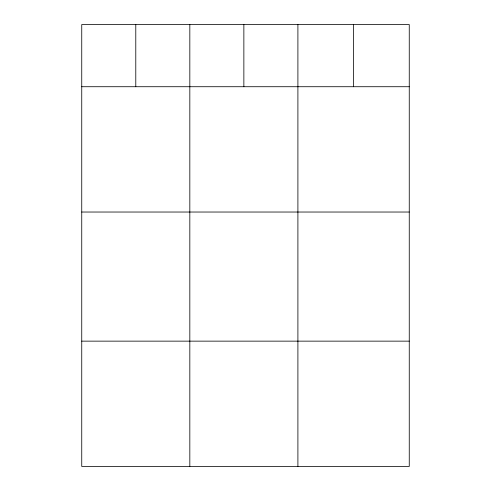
<?xml version="1.0" encoding="UTF-8"?>
<svg xmlns="http://www.w3.org/2000/svg" width="491" height="491" viewBox="0 0 491 491"><rect width="100%" height="100%" fill="white"/><g stroke="black" fill="none" stroke-linecap="round" stroke-linejoin="round"><path stroke-width="0.74" d="M409.255 86.723L409.255 466.45L81.745 466.45L81.745 24.55L409.255 24.55L409.255 86.723L81.745 86.723M81.745 212.032L409.255 212.032M81.745 341.141L409.255 341.141M353.575 24.55L353.575 86.723M297.902 24.55L297.902 466.45M243.861 24.55L243.861 86.723M189.827 24.55L189.827 466.45M135.786 24.55L135.786 86.723"/></g></svg>
